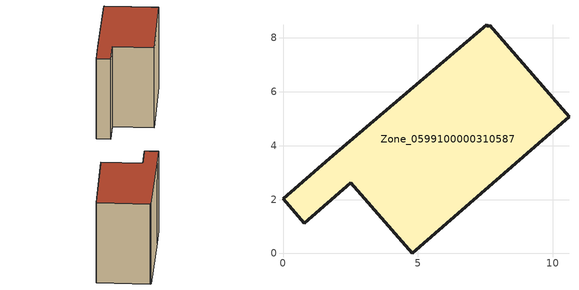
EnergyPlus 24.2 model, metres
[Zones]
Zone_0599100000310587
 floor ground (C_G): 0,2.03 1.73,3.54 7.56,8.49 7.62,8.42 7.67,8.46 10.61,5.08 4.8,0 2.52,2.63 0.79,1.12 z0
 wall outside (C_F): 1.73,3.54 0,2.03 0.79,1.12 2.52,2.63 4.8,0 10.61,5.08 7.67,8.46 7.62,8.42 7.56,8.49 1.73,3.54 z0:7.35
 roof outside (C_R): 10.61,5.08 7.67,8.46 7.62,8.42 7.56,8.49 1.73,3.54 0,2.03 0.79,1.12 2.52,2.63 4.8,0 z7.35
[BUILDING]
Pand.0599100000310587: North Axis=0; Terrain=City; Loads Convergence Tolerance Value=0.04; Temperature Convergence Tolerance Value=0.4; Solar Distribution=FullExterior; Maximum Number of Warmup Days=25; Minimum Number of Warmup Days=1
[Site:Location]
Rotterdam.The.Hague.AP_ZH_NLD Design_Conditions: Latitude=51.96; Longitude=4.45; Time Zone=1; Elevation=-4.5
[SITE:GROUNDTEMPERATURE:BUILDINGSURFACE]
18, 18, 18, 18, 18, 18, 18, 18, 18, 18, 18, 18
[MATERIAL] Thermal Absorptance=0.9; Solar Absorptance=0.7; Visible Absorptance=0.7
Name | Roughness | Thickness | Conductivity | Density | Specific Heat
G.TI.1946 | MediumSmooth | 0.15 | 1 | 540 | 1210
F.TI.1946 | Rough | 0.3 | 0.857143 | 1920 | 840
R.TI.1946 | MediumRough | 0.2 | 0.1 | 1500 | 1000
[CONSTRUCTION]
C_G: G.TI.1946
C_F: F.TI.1946
C_R: R.TI.1946
[ZONE]
Zone_0599100000310587: Type=1; Multiplier=1; Ceiling Height=Autocalculate; Volume=Autocalculate; Floor Area=autocalculate; Part of Total Floor Area=Yes
[ZONEINFILTRATION:DESIGNFLOWRATE]
Infil_Zone_0599100000310587: Zone or ZoneList or Space or SpaceList=Zone_0599100000310587; Schedule=AlwaysOn; Design Flow Rate Calculation Method=Flow/Area; Flow Rate per Floor Area=0.003; Constant Term Coefficient=1; Temperature Term Coefficient=0; Velocity Term Coefficient=0; Velocity Squared Term Coefficient=0
[HVACTEMPLATE:ZONE:IDEALLOADSAIRSYSTEM]
Zone_0599100000310587: Maximum Heating Supply Air Temperature=50; Minimum Cooling Supply Air Temperature=13; Maximum Heating Supply Air Humidity Ratio=0.0156; Minimum Cooling Supply Air Humidity Ratio=0.0077; Heating Limit=NoLimit; Cooling Limit=NoLimit; Dehumidification Control Type=ConstantSensibleHeatRatio; Cooling Sensible Heat Ratio=0.7; Dehumidification Setpoint=60; Humidification Control Type=None; Humidification Setpoint=30; Outdoor Air Method=None; Outdoor Air Flow Rate per Person=0.00944; Outdoor Air Flow Rate per Zone Floor Area=0; Outdoor Air Flow Rate per Zone=0; Demand Controlled Ventilation Type=None; Outdoor Air Economizer Type=NoEconomizer; Heat Recovery Type=None; Sensible Heat Recovery Effectiveness=0.7; Latent Heat Recovery Effectiveness=0.65
[ZONECONTROL:THERMOSTAT]
ThermostatControl_Zone_0599100000310587: Zone or ZoneList=Zone_0599100000310587; Control Type Schedule=DualSetpointControlType; Control 1=Thermostat_Zone_0599100000310587; Temperature Difference Between Cutout And Setpoint=0
[THERMOSTATSETPOINT:DUALSETPOINT]
Thermostat_Zone_0599100000310587: Heating Setpoint Temperature Schedule=HeatingSetpoint_Zone_0599100000310587; Cooling Setpoint Temperature Schedule=CoolingSetpoint_Zone_0599100000310587
[SCHEDULE:COMPACT]
HeatingSetpoint_Zone_0599100000310587: Through: 12/31, For: AllDays, Until: 24:00, 21
CoolingSetpoint_Zone_0599100000310587: Through: 12/31, For: AllDays, Until: 24:00, 24
DualSetpointControlType: Through: 12/31, For: AllDays, Until: 24:00, 4
AlwaysOn: Through: 12/31, For: AllDays, Until: 24:00, 1
